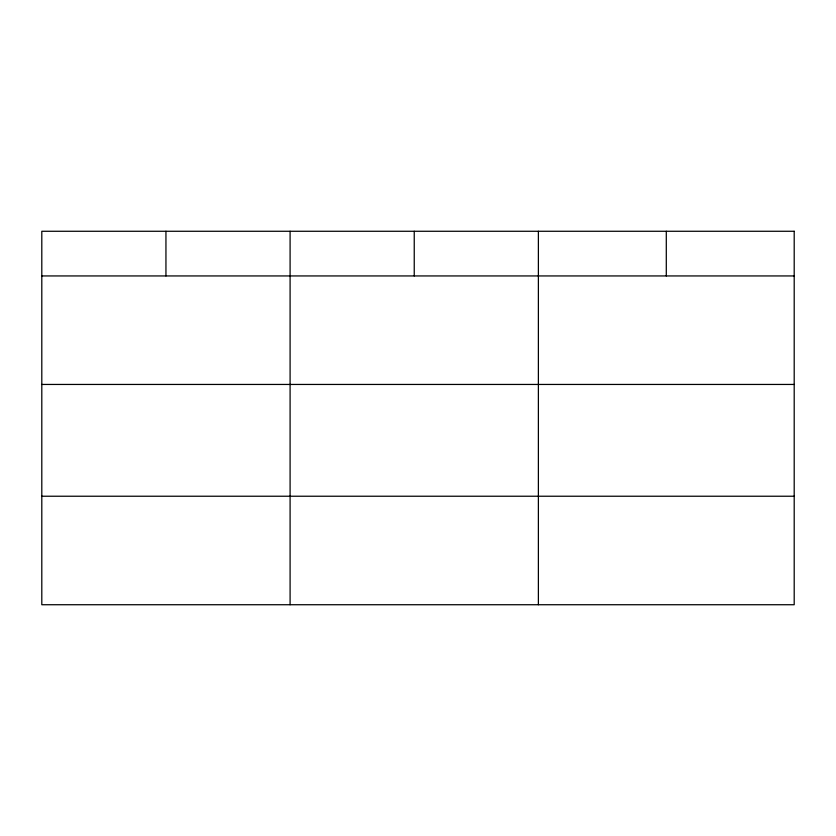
<?xml version="1.0" encoding="UTF-8"?>
<svg xmlns="http://www.w3.org/2000/svg" width="836" height="836" viewBox="0 0 836 836"><rect width="100%" height="100%" fill="white"/><g stroke="black" fill="none" stroke-linecap="round" stroke-linejoin="round"><path stroke-width="1.25" d="M41.8 275.943L794.2 275.943M41.8 384.445L794.2 384.445M41.8 496.229L794.2 496.229M666.292 231.269L666.292 275.943M538.384 231.269L538.384 604.731M414.238 231.269L414.238 275.943M290.092 231.269L290.092 604.731M165.946 231.269L165.946 275.943M794.2 231.269L41.8 231.269L41.8 604.731L794.2 604.731L794.2 231.269"/></g></svg>
